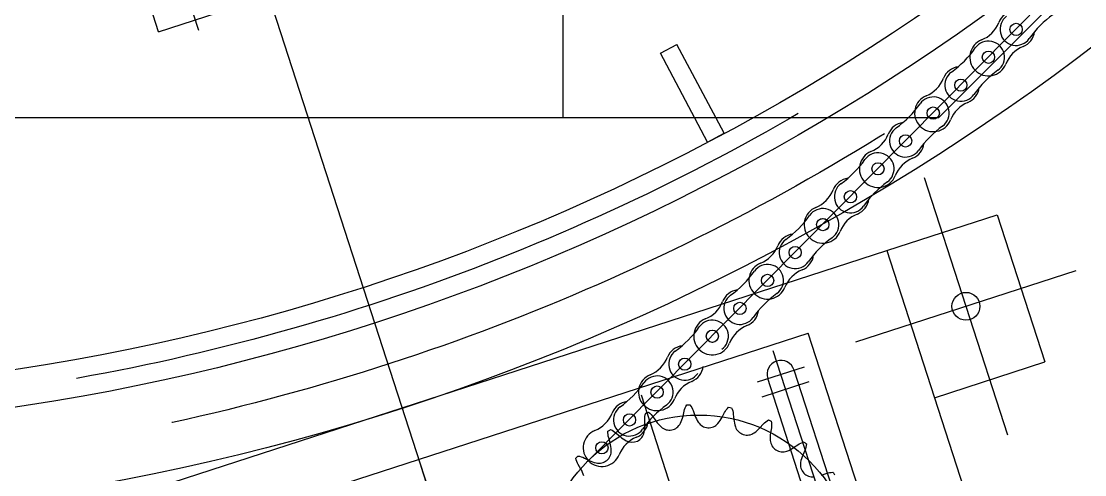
# Model space of a CAD drawing. Header units: millimetres. Extents: x 10462777 to 22643323, y 453826 to 1389191.
# Drawn here: x 11284389 to 11285077, y 584816 to 585109 of the extents above; entities that cross this region are included whole.
import ezdxf

# ---------------------------------------------------------------- set-up
doc = ezdxf.new("R2010")
doc.units = ezdxf.units.MM
doc.header["$LTSCALE"] = 200
doc.header["$MEASUREMENT"] = 0
doc.linetypes.add('CENTER', pattern=[2, 1.25, -0.25, 0.25, -0.25])
doc.linetypes.add('HIDDEN', pattern=[3.75, 2.5, -1.25])
doc.layers.get('0').update_dxf_attribs({"linetype": 'CONTINUOUS'})
for name, color, linetype in [('1', 1, 'CENTER'), ('7', 7, 'CONTINUOUS'), ('CENTER', 1, 'CONTINUOUS'), ('H', 30, 'CONTINUOUS'), ('HIDDEN', 7, 'HIDDEN')]:
    doc.layers.add(name, color=color, linetype=linetype)

# ---------------------------------------------------------------- blocks, each defined once
blk = doc.blocks.new('A$C107C3577')
at = {"color": 4}
for p, q in [((2515, 2116.11), (2415, 2216.11)), ((2515, 232.38), (2515, 2116.11))]:
    blk.add_line(p, q, dxfattribs=at)
at = {"color": 151}
blk.add_line((2515, 1873.11), (1076, 1873.11), dxfattribs=at)

msp = doc.modelspace()

# ---------------------------------------------------------------- linework, layer by layer
at = {"color": 7, "linetype": 'Continuous'}
for p, q in [((11284393.76021, 584743.84447, 0), (11284897.97071, 584907.1594, 0)), ((11284975.00606, 584669.32426, 0), (11284897.97071, 584907.1594, 0)), ((11284953.62178, 584683.42081, 0), (11284888.91209, 584883.20233, 0)), ((11284936.49765, 584677.87426, 0), (11284871.78796, 584877.65578, 0))]:
    msp.add_line(p, q, dxfattribs=at)
at = {"color": 31}
for centre in [(11285032.57307, 585103.56914, 0), (11285014.69223, 585085.51684, 0), (11285014.69845, 585085.52314, 0), (11285014.69845, 585085.52314, 0), (11285014.70488, 585085.52922, 0), (11284996.82383, 585067.47714, 0), (11284978.94299, 585049.42485, 0), (11284978.94921, 585049.43115, 0), (11284978.94921, 585049.43115, 0), (11284978.95564, 585049.43723, 0), (11284961.07459, 585031.38515, 0), (11284943.19997, 585013.33916, 0), (11284943.20019, 585013.33894, 0), (11284943.2064, 585013.34524, 0), (11284943.2064, 585013.34524, 0), (11284925.33178, 584995.29924, 0), (11284907.45095, 584977.24694, 0), (11284907.45716, 584977.25324, 0), (11284907.45716, 584977.25324, 0), (11284907.4636, 584977.25932, 0), (11284889.58255, 584959.20725, 0), (11284871.70793, 584941.16125, 0), (11284871.70814, 584941.16103, 0), (11284871.71436, 584941.16733, 0), (11284871.71436, 584941.16733, 0), (11284853.83974, 584923.12134, 0), (11284835.9589, 584905.06904, 0), (11284835.96512, 584905.07534, 0), (11284835.96512, 584905.07534, 0), (11284835.97155, 584905.08142, 0), (11284818.0905, 584887.02935, 0), (11284800.20967, 584868.97705, 0), (11284800.21588, 584868.98335, 0), (11284800.21588, 584868.98335, 0), (11284800.22231, 584868.98943, 0), (11284782.34126, 584850.93735, 0), (11284764.46664, 584832.89136, 0), (11284764.47307, 584832.89744, 0)]:
    msp.add_circle(centre, 3.97, dxfattribs=at)
for centre, radius, start, end in [((11285032.57307, 585103.56914, 0), 12.05, 97.8206543, 158.4132952), ((11285032.57307, 585103.56914, 0), 10.4, 125.82074529, 324.72596428), ((11285095.70503, 585058.91214, 0), 66.92976, 125.82074529, 144.72595838), ((11285002.52244, 585115.45895, 0), 20.26731, 292.13341443, 338.4133044), ((11285014.69845, 585085.52314, 0), 12.05, 112.1334043, 224.02984115), ((11285032.57307, 585103.56914, 0), 12.05, 292.13341443, 352.72605436), ((11284951.56648, 585130.18013, 0), 66.92976, 305.82075427, 324.72596428), ((11285014.69845, 585085.52314, 0), 10.4, 305.82075427, 144.72595838), ((11285044.74908, 585073.63332, 0), 20.26731, 112.1334043, 158.4132952), ((11284996.82383, 585067.47714, 0), 12.05, 97.8206543, 158.4132952), ((11284996.82383, 585067.47714, 0), 10.4, 125.82074529, 324.72596428), ((11285059.9558, 585022.82015, 0), 66.92976, 125.82074529, 144.72595838), ((11285014.69845, 585085.52314, 0), 12.05, 224.02984115, 338.4133044), ((11284966.7732, 585079.36696, 0), 20.26731, 292.13341443, 338.4133044), ((11284996.82383, 585067.47714, 0), 12.05, 292.13341443, 352.72605436), ((11284915.81725, 585094.08814, 0), 66.92976, 305.82075427, 324.72596428), ((11284978.94921, 585049.43115, 0), 12.05, 112.1334043, 224.02984115), ((11284978.94921, 585049.43115, 0), 10.4, 305.82075427, 144.72595838), ((11285008.99984, 585037.54133, 0), 20.26731, 112.1334043, 158.4132952), ((11284961.07459, 585031.38515, 0), 12.05, 97.8206543, 158.4132952), ((11285024.20656, 584986.72816, 0), 66.92976, 125.82074529, 144.72595838), ((11284978.94921, 585049.43115, 0), 12.05, 224.02984115, 338.4133044), ((11284931.02396, 585043.27497, 0), 20.26731, 292.13341443, 338.4133044), ((11284961.07459, 585031.38515, 0), 10.4, 125.82074529, 324.72596428), ((11284961.07459, 585031.38515, 0), 12.05, 292.13341443, 352.72605436), ((11284943.19997, 585013.33916, 0), 12.05, 112.1334043, 224.02984115), ((11284943.2064, 585013.34524, 0), 10.4, 305.82075427, 144.72595838), ((11284880.07444, 585058.00222, 0), 66.92976, 305.82075427, 324.72596428), ((11284973.2506, 585001.44934, 0), 20.26731, 112.1334043, 158.4132952), ((11284925.33178, 584995.29924, 0), 12.05, 97.8206543, 158.4132952), ((11284943.19997, 585013.33916, 0), 12.05, 224.02984115, 338.4133044), ((11284895.28115, 585007.18906, 0), 20.26731, 292.13341443, 338.4133044), ((11284925.33178, 584995.29924, 0), 10.4, 125.82074529, 324.72596428), ((11284988.46375, 584950.64225, 0), 66.92976, 125.82074529, 144.72595838), ((11284925.33178, 584995.29924, 0), 12.05, 292.13341443, 352.72605436), ((11284907.45716, 584977.25324, 0), 12.05, 112.1334043, 224.02984115), ((11284907.45716, 584977.25324, 0), 10.4, 305.82075427, 144.72595838), ((11284844.3252, 585021.91023, 0), 66.92976, 305.82075427, 324.72596428), ((11284937.5078, 584965.36342, 0), 20.26731, 112.1334043, 158.4132952), ((11284907.45716, 584977.25324, 0), 12.05, 224.02984115, 338.4133044), ((11284889.58255, 584959.20725, 0), 12.05, 97.8206543, 158.4132952), ((11284889.58255, 584959.20725, 0), 10.4, 125.82074529, 324.72596428), ((11284952.71451, 584914.55026, 0), 66.92976, 125.82074529, 144.72595838), ((11284859.53191, 584971.09707, 0), 20.26731, 292.13341443, 338.4133044), ((11284871.70793, 584941.16125, 0), 12.05, 112.1334043, 224.02984115), ((11284871.71436, 584941.16733, 0), 10.4, 305.82075427, 144.72595838), ((11284889.58255, 584959.20725, 0), 12.05, 292.13341443, 352.72605436), ((11284808.58239, 584985.82432, 0), 66.92976, 305.82075427, 324.72596428), ((11284901.75856, 584929.27143, 0), 20.26731, 112.1334043, 158.4132952), ((11284853.83974, 584923.12134, 0), 12.05, 97.8206543, 158.4132952), ((11284853.83974, 584923.12134, 0), 10.4, 125.82074529, 324.72596428), ((11284916.97171, 584878.46434, 0), 66.92976, 125.82074529, 144.72595838), ((11284871.70793, 584941.16125, 0), 12.05, 224.02984115, 338.4133044), ((11284823.78911, 584935.01115, 0), 20.26731, 292.13341443, 338.4133044), ((11284853.83974, 584923.12134, 0), 12.05, 292.13341443, 352.72605436), ((11284772.83316, 584949.73233, 0), 66.92976, 305.82075427, 324.72596428), ((11284835.96512, 584905.07534, 0), 12.05, 112.1334043, 224.02984115), ((11284835.96512, 584905.07534, 0), 10.4, 305.82075427, 144.72595838), ((11284866.01575, 584893.18552, 0), 20.26731, 112.1334043, 158.4132952), ((11284818.0905, 584887.02935, 0), 12.05, 97.8206543, 158.4132952), ((11284835.96512, 584905.07534, 0), 12.05, 224.02984115, 338.4133044), ((11284788.03987, 584898.91916, 0), 20.26731, 292.13341443, 338.4133044), ((11284818.0905, 584887.02935, 0), 10.4, 125.82074529, 324.72596428), ((11284818.0905, 584887.02935, 0), 12.05, 292.13341443, 352.72605436), ((11284800.21588, 584868.98335, 0), 12.05, 112.1334043, 224.02984115), ((11284800.21588, 584868.98335, 0), 10.4, 305.82075427, 144.72595838), ((11284830.26651, 584857.09353, 0), 20.26731, 112.1334043, 158.4132952), ((11284737.08392, 584913.64034, 0), 66.92976, 305.82075427, 324.72596428), ((11284782.34126, 584850.93735, 0), 12.05, 97.8206543, 158.4132952), ((11284800.21588, 584868.98335, 0), 12.05, 224.02984115, 338.4133044), ((11284752.29063, 584862.82717, 0), 20.26731, 292.13341443, 338.4133044), ((11284782.34126, 584850.93735, 0), 10.4, 125.82074529, 324.72596428), ((11284845.47323, 584806.28036, 0), 66.92976, 125.82074529, 144.72595838), ((11284782.34126, 584850.93735, 0), 12.05, 292.13341443, 352.72605436), ((11284764.46664, 584832.89136, 0), 12.05, 112.1334043, 224.02984115), ((11284794.51728, 584821.00154, 0), 20.26731, 112.1334043, 158.4132952), ((11284764.46664, 584832.89136, 0), 12.05, 224.02984115, 338.4133044)]:
    msp.add_arc(centre, radius, start, end, dxfattribs=at)
at = {"color": 7, "linetype": 'Continuous'}
msp.add_arc((11284880.35003, 584880.42905, 0), 9, 17.94725669, 197.94725669, dxfattribs=at)
at = {"layer": '1', "color": 1, "linetype": 'CENTER'}
msp.add_line((11284483.66984, 585163.99356, 0), (11284503.39089, 585103.10777, 0), dxfattribs=at)
at = {"layer": '1'}
for p, q in [((11284949.98998, 584665.42608, 0), (11284875.41976, 584895.6505, 0)), ((11284865.12858, 584875.49879, 0), (11284895.57147, 584885.35932, 0)), ((11284867.1426, 584629.13129, 0), (11284787.02584, 584876.47984, 0)), ((11284868.20999, 584865.98539, 0), (11284898.65289, 584875.84591, 0)), ((11284724.44151, 584582.91009, 0), (11284644.32475, 584830.25864, 0))]:
    msp.add_line(p, q, dxfattribs=at)
at = {"layer": '7', "color": 2}
for p, q in [((11284949.0229, 584960.48551, 0), (11285020.37344, 584983.59611, 0)), ((11285020.37344, 584983.59611, 0), (11285051.18758, 584888.46205, 0)), ((11284949.0229, 584960.48551, 0), (11284979.83704, 584865.35145, 0)), ((11284979.83704, 584865.35145, 0), (11285051.18758, 584888.46205, 0))]:
    msp.add_line(p, q, dxfattribs=at)
at = {"layer": '7', "color": 4}
for p, q in [((11284321.13812, 584757.1122, 0), (11284949.0229, 584960.48551, 0)), ((11284949.0229, 584960.48551, 0), (11285164.72186, 584294.54711, 0))]:
    msp.add_line(p, q, dxfattribs=at)
at = {"layer": '7', "color": 8, "elevation": 0}
for points in [[(11284752.83102, 584814.7783, 0.058589387), (11284750.88932, 584819.21139), (11284749.20847, 584822.08096, -0.085672236), (11284747.65912, 584826.21034, -0.004438359), (11284748.97474, 584827.60875, -0.085672236), (11284753.19087, 584826.31398), (11284756.15757, 584824.81116, 0.058589387), (11284760.70077, 584823.14329, 0.498581608), (11284770.57581, 584831.29733, 0.058589387), (11284769.79758, 584836.07403), (11284768.88317, 584839.27146, -0.085672236), (11284768.40942, 584843.65641, -0.004438359), (11284770.03149, 584844.68371, -0.085672236), (11284773.79317, 584842.38111), (11284776.29292, 584840.18771, 0.058589387), (11284780.2786, 584837.44239, 0.498581608), (11284791.87123, 584842.88444, 0.058589387), (11284792.30537, 584847.7046), (11284792.21485, 584851.02899, -0.085672236), (11284792.84649, 584855.39399, -0.004438359), (11284794.67307, 584855.98563, -0.085672236), (11284797.74393, 584852.81987), (11284799.61968, 584850.07372, 0.058589387), (11284802.79741, 584846.42345, 0.498581608), (11284815.37922, 584848.81156, 0.058589387), (11284816.99844, 584853.37232), (11284817.73751, 584856.61478, -0.085672236), (11284819.43483, 584860.68556, -0.004438359), (11284821.35116, 584860.80436, -0.085672236), (11284823.53826, 584856.97437), (11284824.67213, 584853.84802, 0.058589387), (11284826.84224, 584849.52216, 0.498581608), (11284839.62267, 584848.70627, 0.058589387), (11284842.32524, 584852.72106), (11284843.84745, 584855.67785, -0.085672236), (11284846.50381, 584859.19864, -0.004438359), (11284848.38948, 584858.83713, -0.085672236), (11284849.55539, 584854.58356), (11284849.87615, 584851.27345, 0.058589387), (11284850.90228, 584846.54381, 0.498581608), (11284863.07828, 584842.57519, 0.058589387), (11284866.69438, 584845.79175), (11284868.9041, 584848.27708, -0.085672236), (11284872.35259, 584851.02665, -0.004438359), (11284874.08912, 584850.20755, -0.085672236), (11284874.16057, 584845.79766), (11284873.64806, 584842.51177, 0.058589387), (11284873.46575, 584837.67553, 0.498581608), (11284884.27226, 584830.80355, 0.058589387), (11284888.57468, 584833.01977), (11284891.33305, 584834.87749, -0.085672236), (11284895.35699, 584836.68307, -0.004438359), (11284896.83526, 584835.45784, -0.085672236), (11284895.80777, 584831.16873), (11284894.4942, 584828.11353, 0.058589387), (11284893.11489, 584823.47457, 0.498581608), (11284901.8729, 584814.13101, 0.058589387)], [(11284906.5913, 584815.20764), (11284909.72501, 584816.32101, -0.085672236), (11284914.07156, 584817.06915, -0.004438359), (11284915.19869, 584815.51479, -0.085672236)]]:
    msp.add_lwpolyline(points, format="xyb", dxfattribs=at)
at = {"layer": '7', "color": 4}
for radius in [1505, 1423]:
    msp.add_circle((11284171.32774, 586290.56642, 0), radius, dxfattribs=at)
at = {"layer": '7', "color": 2}
msp.add_circle((11285000.10524, 584924.47378, 0), 9, dxfattribs=at)
at = {"layer": 'CENTER'}
for p, q in [((11283696.01967, 587758.00927, 0), (11284866.81712, 584143.34659, 0)), ((11284755.12858, 584824.1507, 0), (11285198.89656, 585271.71608, 0)), ((11284973.14287, 585007.71608, 0), (11285027.06761, 584841.23148, 0)), ((11284928.7547, 584901.36318, 0), (11285071.45579, 584947.58439, 0))]:
    msp.add_line(p, q, dxfattribs=at)
for centre, radius in [((11284171.32774, 586290.56642, 0), 1447.05), ((11284827.08422, 584752.80557, 0), 101.32987)]:
    msp.add_circle(centre, radius, dxfattribs=at)
at = {"layer": 'H', "color": 7}
for q in [(11284400.41504, 585339.89876, 0), (11284620.15147, 585148.28482, 0)]:
    msp.add_line((11284477.45038, 585102.06361, 0), q, dxfattribs=at)
at = {"layer": 'H'}
for p, q in [((11284802.46581, 585088.12526, 0), (11284813.06636, 585093.74917, 0)), ((11284843.52917, 585036.32951, 0), (11284813.06636, 585093.74917, 0)), ((11284832.92861, 585030.7056, 0), (11284802.46581, 585088.12526, 0)), ((11284832.92861, 585030.7056, 0), (11284843.52917, 585036.32951, 0))]:
    msp.add_line(p, q, dxfattribs=at)
at = {"layer": 'HIDDEN'}
for radius in [1475, 1435]:
    msp.add_circle((11284171.32774, 586290.56642, 0), radius, dxfattribs=at)

# ---------------------------------------------------------------- block references
at = {"xscale": 1.000514211750324, "yscale": 1.000514211750324, "zscale": 1.000514211750324, "rotation": 270}
msp.add_blockref('A$C107C3577', (11282865.35177, 587562.83797, 0), dxfattribs=at)

doc.saveas('drawing.dxf')
